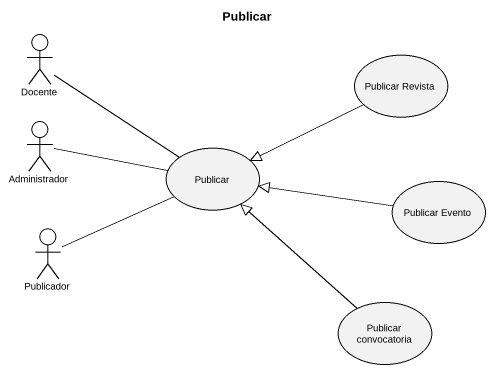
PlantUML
@startuml
title Publicar
actor Docente
usecase "Publicar Revista" as Publicar_Revista
actor Administrador
usecase Publicar
usecase "Publicar Evento" as Publicar_Evento
actor Publicador
usecase "Publicar convocatoria" as Publicar_convocatoria
Docente -- Publicar
Publicar_Revista -left-|> Publicar
Administrador -right- Publicar
Publicar_Evento -left-|> Publicar
Publicador -right- Publicar
Publicar_convocatoria -up-|> Publicar
@enduml
